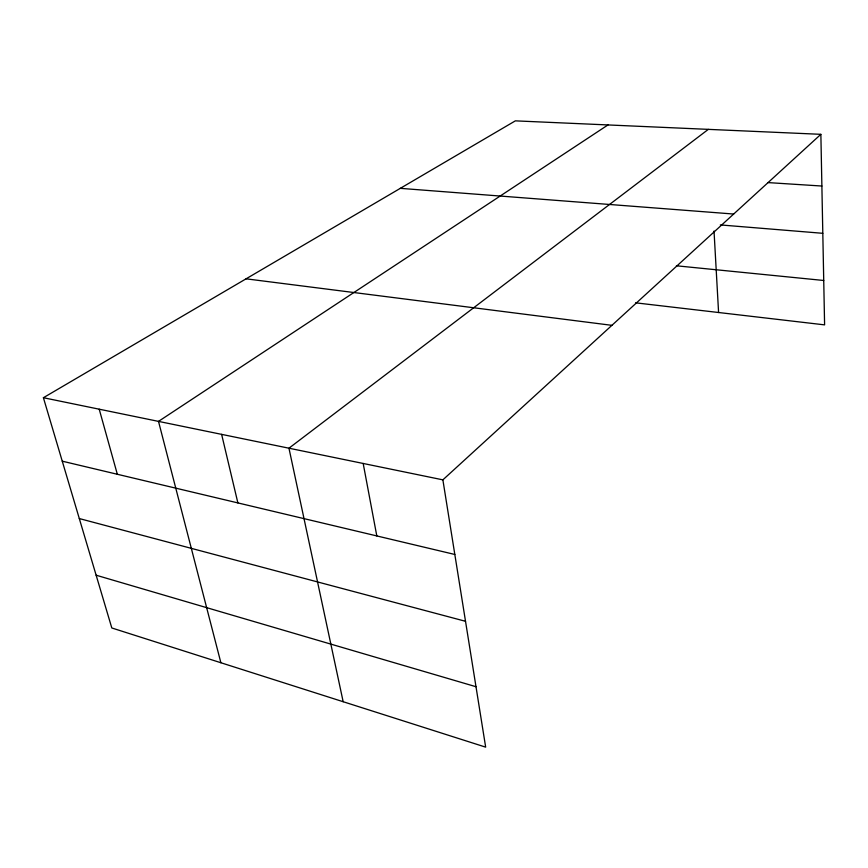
<?xml version="1.0" encoding="UTF-8"?>
<svg xmlns="http://www.w3.org/2000/svg" width="868" height="868" viewBox="0 0 868 868"><rect width="100%" height="100%" fill="white"/><g stroke="black" fill="none" stroke-linecap="round" stroke-linejoin="round"><path stroke-width="1.3" d="M442.875 479.852L485.668 747.142L111.809 627.976L43.4 397.718L442.875 479.852L820.868 134.323L824.6 324.871L635.55 302.824M708.331 129.365L288.957 448.203L343.164 701.713M607.98 124.938L158.508 421.381L220.884 662.74M43.4 397.718L515.353 120.858L820.868 134.323M767.996 182.595L821.887 186.034M400.3 188.345L733.666 214.038M720.332 224.921L822.81 233.308M676.4 265.792L823.732 280.483M246.067 278.823L611.918 325.337M62.257 461.179L454.821 554.468M79.303 518.554L465.519 621.293M96.131 575.213L475.989 686.718M99.212 409.186L117.332 474.275M221.622 434.358L237.875 502.919M363.182 463.469L376.81 535.936M714.028 231.051L718.585 312.513"/></g></svg>
